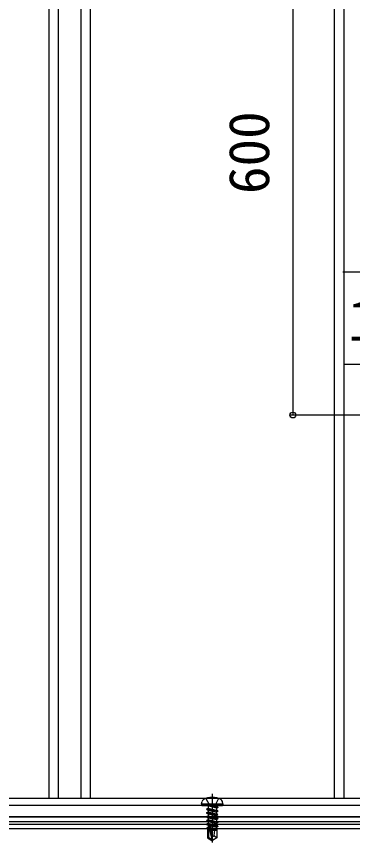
# Model space of a CAD drawing. Units: millimetres, scale not verified. Extents: x -1050 to 1050, y -1565 to 1555.
# Drawn here: x 350.6 to 496.5, y 461.3 to 820 of the extents above; entities that cross this region are included whole.
import ezdxf
from ezdxf.enums import TextEntityAlignment as Align

# ---------------------------------------------------------------- set-up
doc = ezdxf.new("R2010")
doc.units = ezdxf.units.MM
doc.header["$LTSCALE"] = 8
for name, color, linetype in [('0-4_YKK_12', 2, 'Continuous'), ('0-5_YKK_13', 4, 'Continuous'), ('0-6_YKK_D', 6, 'Continuous')]:
    doc.layers.add(name, color=color, linetype=linetype)
doc.styles.add('ＭＳ ゴシック', font='')
doc.styles.get('ＭＳ ゴシック').set_extended_font_data('MS Gothic')

msp = doc.modelspace()

# ---------------------------------------------------------------- linework, layer by layer
at = {"layer": '0-4_YKK_12'}
for p, q in [((364.589, 1008.902), (364.589, 480.402)), ((368.646, 1008.902), (368.646, 480.402)), ((378.532, 1008.902), (378.532, 480.402)), ((382.589, 1008.902), (382.589, 480.402)), ((488.589, 1008.902), (488.589, 480.402)), ((492.646, 1008.902), (492.646, 480.402)), ((768.878, 477.402), (-413.911, 477.402)), ((585.589, 480.402), (139.089, 480.402)), ((-308.243, 472.402), (555.421, 472.402)), ((-307.617, 470.402), (554.794, 470.402)), ((555.421, 472.402), (139.089, 472.402)), ((-307.405, 469.202), (554.582, 469.202)), ((-307.088, 467.402), (554.265, 467.402))]:
    msp.add_line(p, q, dxfattribs=at)
at = {"layer": '0-5_YKK_13'}
for p, q in [((435.589, 482.346), (435.589, 461.273)), ((430.984, 477.991), (431.187, 479.138)), ((430.984, 477.991), (440.193, 477.991)), ((430.984, 477.991), (431.088, 477.402)), ((431.088, 477.402), (440.09, 477.402)), ((433.764, 477.167), (433.764, 476.187)), ((438.061, 476.637), (433.823, 477.343)), ((433.823, 477.343), (433.823, 477.226)), ((433.823, 477.343), (437.413, 477.011)), ((433.823, 477.226), (438.061, 476.519)), ((437.413, 476.146), (433.823, 477.226)), ((437.413, 477.167), (437.413, 477.011)), ((440.193, 477.991), (439.991, 479.138)), ((440.193, 477.991), (440.09, 477.402)), ((433.117, 475.813), (433.764, 476.187)), ((438.061, 474.989), (433.117, 475.813)), ((433.117, 475.813), (433.117, 475.696)), ((433.117, 475.696), (433.764, 475.322)), ((433.117, 475.696), (438.061, 474.872)), ((433.117, 474.165), (433.764, 474.539)), ((438.061, 473.341), (433.117, 474.165)), ((433.117, 474.165), (433.117, 474.048)), ((433.117, 474.048), (438.061, 473.224)), ((433.764, 476.187), (437.413, 475.363)), ((433.764, 475.322), (437.413, 474.498)), ((433.764, 475.322), (433.764, 474.539)), ((433.764, 474.539), (437.413, 473.715)), ((433.764, 473.674), (433.764, 472.891)), ((438.061, 476.637), (437.413, 477.011)), ((438.061, 476.519), (437.413, 476.146)), ((437.413, 476.146), (437.413, 475.363)), ((438.061, 474.989), (437.413, 475.363)), ((438.061, 474.872), (437.413, 474.498)), ((437.413, 474.498), (437.413, 473.715)), ((438.061, 473.341), (437.413, 473.715)), ((438.061, 476.637), (438.061, 476.519)), ((438.061, 476.637), (438.061, 476.519)), ((438.061, 474.989), (438.061, 474.872)), ((433.117, 472.518), (433.764, 472.891)), ((438.061, 471.694), (433.117, 472.518)), ((433.117, 472.518), (433.117, 472.4)), ((433.117, 472.4), (438.061, 471.576)), ((433.117, 470.87), (433.764, 471.243)), ((438.061, 470.046), (433.117, 470.87)), ((433.117, 470.87), (433.117, 470.752)), ((433.117, 470.752), (438.061, 469.928)), ((433.764, 472.891), (437.413, 472.067)), ((433.764, 472.026), (433.764, 471.243)), ((433.764, 471.243), (437.413, 470.419)), ((433.764, 470.378), (433.764, 469.596)), ((438.061, 473.224), (437.413, 472.85)), ((437.413, 472.85), (437.413, 472.067)), ((438.061, 471.694), (437.413, 472.067)), ((438.061, 471.576), (437.413, 471.202)), ((437.413, 471.202), (437.413, 470.419)), ((438.061, 470.046), (437.413, 470.419)), ((438.061, 469.928), (437.413, 469.554)), ((438.061, 473.341), (438.061, 473.224)), ((438.061, 471.694), (438.061, 471.576)), ((438.061, 470.046), (438.061, 469.928)), ((433.117, 469.222), (433.764, 469.596)), ((438.061, 468.398), (433.117, 469.222)), ((433.117, 469.222), (433.117, 469.104)), ((433.117, 469.104), (438.061, 468.28)), ((433.235, 467.642), (433.764, 467.948)), ((433.235, 467.642), (433.235, 467.388)), ((433.235, 467.642), (433.941, 467.526)), ((433.235, 467.388), (433.941, 467.251)), ((433.588, 467.184), (433.588, 463.331)), ((433.588, 466.691), (433.941, 466.691)), ((433.764, 469.596), (437.413, 468.772)), ((433.764, 468.73), (433.764, 467.948)), ((433.764, 467.948), (433.945, 467.907)), ((434.008, 468.704), (435.412, 462.527)), ((434.518, 468.582), (435.589, 463.874)), ((434.524, 468.559), (437.413, 467.906)), ((434.711, 467.734), (437.413, 467.124)), ((434.79, 467.386), (437.825, 466.886)), ((434.862, 467.072), (436.823, 466.691)), ((434.948, 466.691), (437.59, 466.691)), ((437.413, 469.554), (437.413, 468.772)), ((438.061, 468.398), (437.413, 468.772)), ((438.061, 468.28), (437.413, 467.906)), ((437.413, 467.906), (437.413, 467.124)), ((437.825, 466.886), (437.413, 467.124)), ((437.59, 466.775), (437.825, 466.886)), ((437.59, 466.775), (437.59, 463.331)), ((438.061, 468.398), (438.061, 468.28)), ((433.588, 463.331), (433.941, 463.519)), ((433.588, 463.331), (435.412, 462.101)), ((435.589, 463.874), (435.589, 462.101)), ((435.589, 463.874), (435.765, 462.101)), ((437.59, 463.331), (435.765, 462.101)), ((436.413, 464.337), (437.59, 463.331)), ((435.412, 462.527), (435.412, 462.101)), ((435.765, 462.101), (435.412, 462.101))]:
    msp.add_line(p, q, dxfattribs=at)
for points in [[(432.882, 480.438), (434.241, 477.712), (435.589, 476.995)], [(438.296, 480.438), (436.937, 477.712), (435.589, 476.995)], [(433.117, 474.048), (433.764, 473.674), (437.413, 472.85)], [(433.117, 472.4), (433.764, 472.026), (437.413, 471.202)], [(433.117, 470.752), (433.764, 470.378), (437.413, 469.554)], [(433.117, 469.104), (433.764, 468.73), (433.99, 468.679)], [(433.235, 467.388), (433.764, 467.082), (433.941, 467.043)], [(433.941, 468.518), (433.941, 463.519), (435.412, 462.527)], [(435.589, 463.747), (436.413, 464.337), (436.648, 466.691)]]:
    msp.add_lwpolyline(points, dxfattribs=at)
for centre, radius, start, end in [((435.589, 473.283), 7.651, 59.36409, 120.63591), ((432.23, 478.954), 1.059, 120.63591, 170), ((433.529, 477.167), 0.235, 0, 90), ((437.649, 477.167), 0.235, 90, 180), ((438.948, 478.954), 1.059, 10, 59.36409), ((434.233, 468.518), 0.292, 12.80904, 180)]:
    msp.add_arc(centre, radius, start, end, dxfattribs=at)
at = {"layer": '0-6_YKK_D'}
for p, q in [((470.589, 891.899), (470.589, 646.899)), ((558.564, 646.899), (469.589, 646.899))]:
    msp.add_line(p, q, dxfattribs=at)
for points in [[(599.339, 668.902), (558.222, 708.902), (492.313, 708.902)], [(620.989, 628.902), (557.359, 668.902), (493.222, 668.902)]]:
    msp.add_lwpolyline(points, dxfattribs=at)
msp.add_circle((470.589, 646.899), 1.275, dxfattribs=at)

# ---------------------------------------------------------------- texts
at = {"layer": '0-6_YKK_D', "style": 'ＭＳ ゴシック'}
msp.add_text('600', height=17.6, rotation=90, dxfattribs=at).set_placement((465.589, 742.877), align=Align.BOTTOM_LEFT)
msp.add_text('16.8', height=17.6, dxfattribs=at).set_placement((494.541, 673.902), align=Align.BOTTOM_LEFT)

doc.saveas('drawing.dxf')
